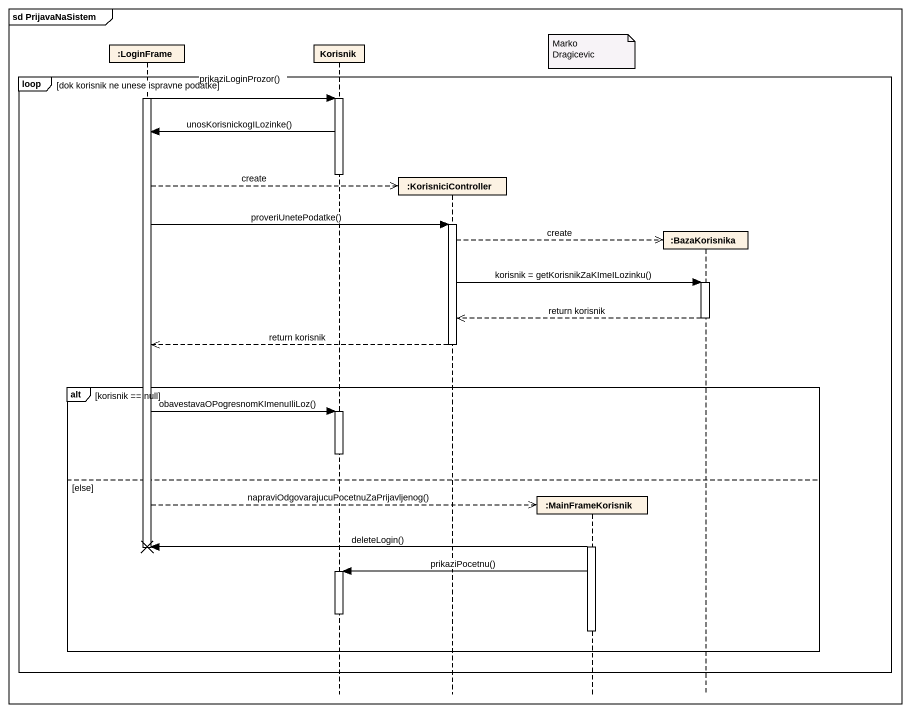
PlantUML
@startuml
mainframe sd PrijavaNaSistem
hide footbox
participant ":LoginFrame" as LoginFrame
participant Korisnik
participant ":KorisniciController" as KorisniciController
participant ":MainFrameKorisnik" as MainFrameKorisnik
participant ":BazaKorisnika" as BazaKorisnika

note over MainFrameKorisnik : Marko Dragicevic
loop dok korisnik ne unese ispravne podatke
  activate LoginFrame
  LoginFrame -> Korisnik : prikaziLoginProzor()
  activate Korisnik
  Korisnik -> LoginFrame : unosKorisnickogILozinke()
  deactivate Korisnik
  LoginFrame -->> KorisniciController ** : create
  LoginFrame -> KorisniciController : proveriUnetePodatke()
  activate KorisniciController
  KorisniciController -->> BazaKorisnika ** : create
  KorisniciController -> BazaKorisnika : korisnik = getKorisnikZaKImeILozinku()
  activate BazaKorisnika
  BazaKorisnika -->> KorisniciController : return korisnik
  deactivate BazaKorisnika
  KorisniciController -->> LoginFrame : return korisnik
  deactivate KorisniciController
  alt korisnik == null
    LoginFrame -> Korisnik : obavestavaOPogresnomKImenuIliLoz()
    activate Korisnik
    deactivate Korisnik
  else else
    LoginFrame -->> MainFrameKorisnik ** : napraviOdgovarajucuPocetnuZaPrijavljenog()
    activate MainFrameKorisnik
    MainFrameKorisnik -> LoginFrame !! : deleteLogin()
    deactivate LoginFrame
    MainFrameKorisnik -> Korisnik : prikaziPocetnu()
    activate Korisnik
    deactivate Korisnik
    deactivate MainFrameKorisnik
  end
end
@enduml
